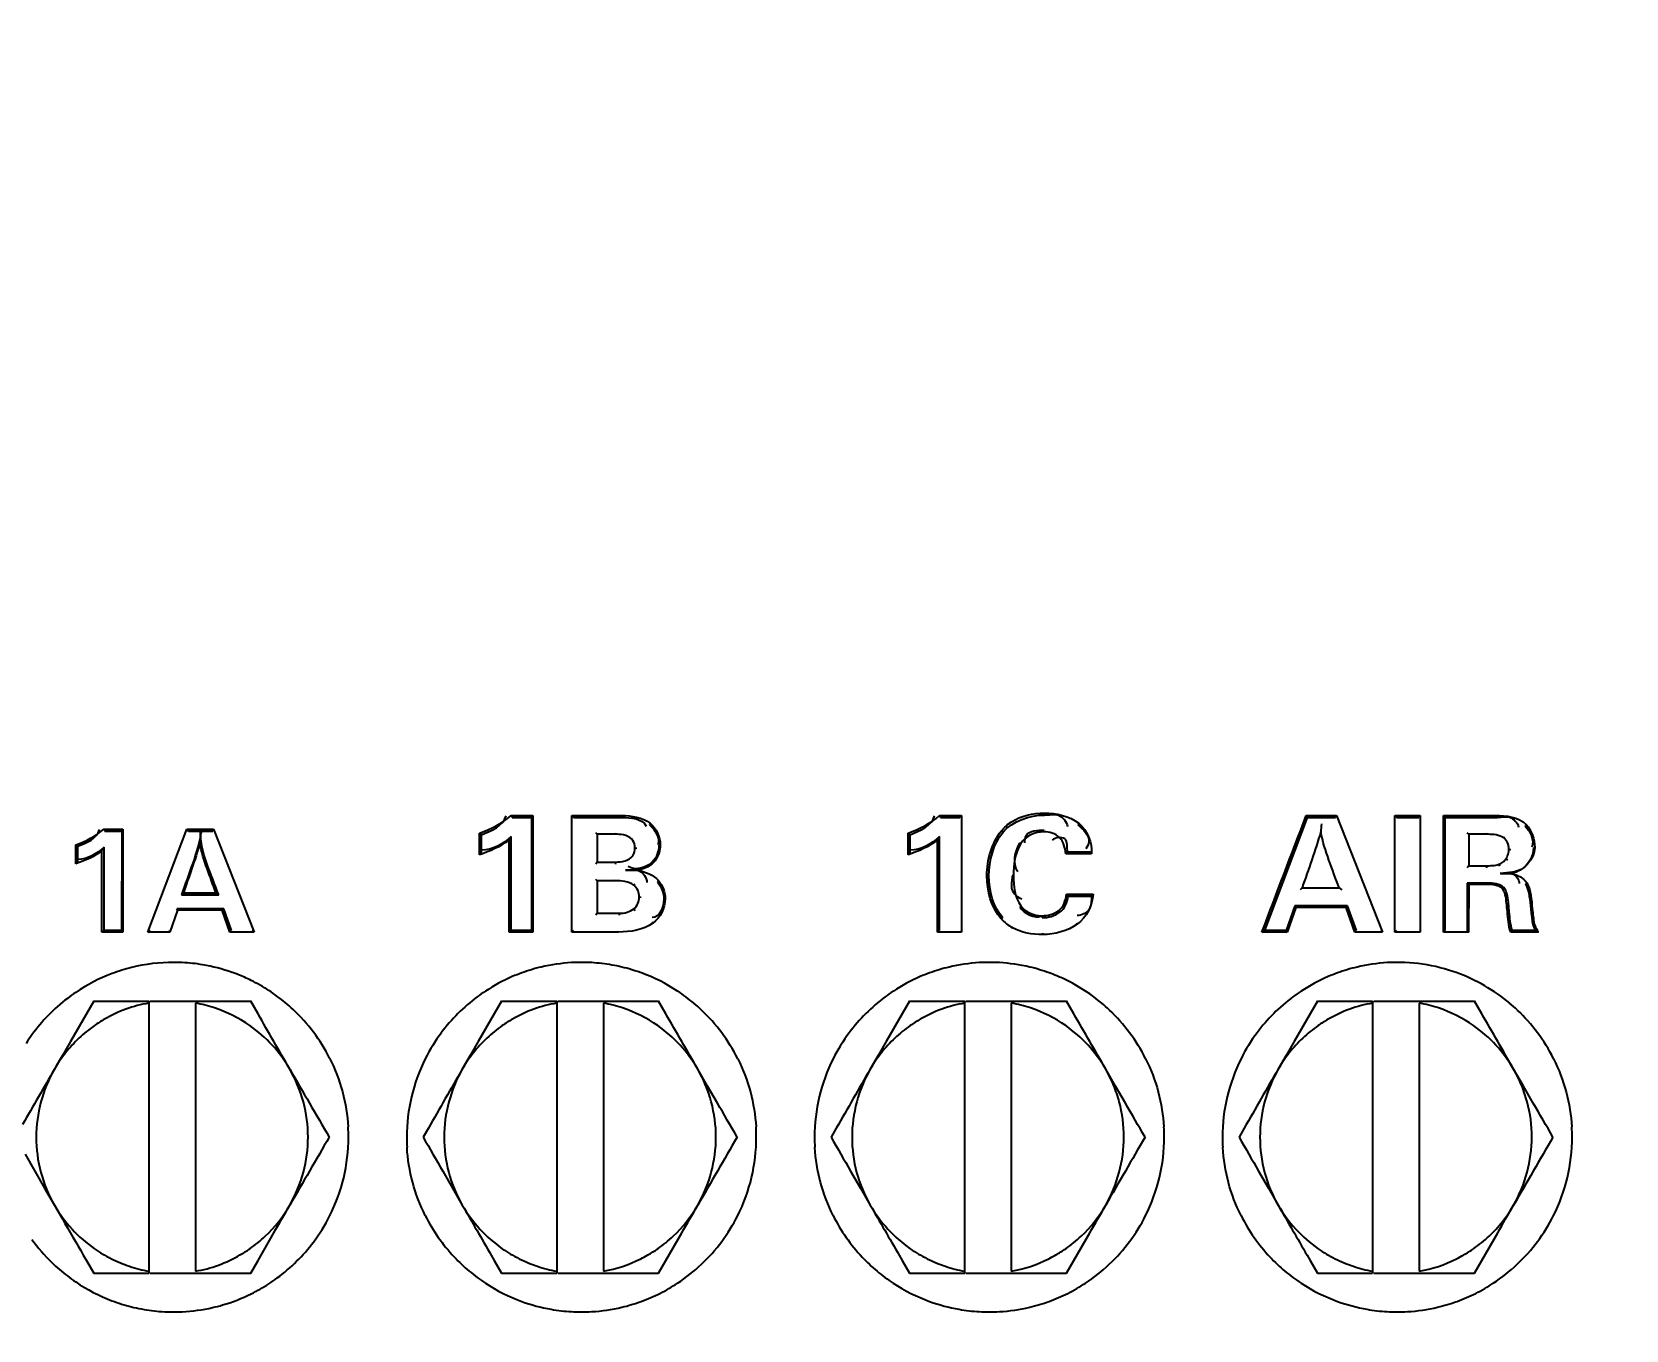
# Model space of a CAD drawing. Header units: millimetres. Extents: x 4086 to 8300, y 123 to 1549.
# Drawn here: x 7647.69 to 7657.95, y 642.1 to 650.46 of the extents above; entities that cross this region are included whole.
import ezdxf

# ---------------------------------------------------------------- set-up
doc = ezdxf.new("R2010")
doc.units = ezdxf.units.MM
for name, color, linetype in [('外形图', 7, 'Continuous'), ('尺寸标注', 7, 'Continuous'), ('运动范围', 7, 'Continuous')]:
    doc.layers.add(name, color=color, linetype=linetype)
doc.styles.add('思源黑', font='SourceHanSansCN-Normal.ttf')
doc.dimstyles.new('尺寸标注_1_4比例', dxfattribs={"dimtxt": 7, "dimasz": 6, "dimexe": 2, "dimexo": 1.5, "dimgap": 1, "dimtad": 1, "dimdec": 1, "dimlfac": 4, "dimdsep": 46, "dimtxsty": '思源黑', "dimcen": 0.09, "dimadec": 0, "dimazin": 0, "dimtp": 0.01, "dimtm": 0.01, "dimtfac": 1, "dimtdec": 1, "dimtofl": 0, "dimtmove": 0, "dimatfit": 3, "dimfxl": 1, "dimtolj": 1, "dimarcsym": 0})

# ---------------------------------------------------------------- blocks, each defined once
blk = doc.blocks.new('*D993')
at = {"layer": 'Defpoints', "color": 0}
for p in [(7690.62, 697.68), (7952.412, 680.804), (7645.229, 641.211), (7664.809, 641.211), (7727.758, 641.211)]:
    blk.add_point(p, dxfattribs=at)
at = {"layer": '尺寸标注', "color": 0, "lineweight": -2}
blk.add_arc((7727.758, 641.211), 67.588, 15.08339, 174.91199, dxfattribs=at)
at = {"layer": '尺寸标注', "color": 0}
for points in [[(7792.042, 658.581), (7793.994, 659.016), (7794.32, 652.942)], [(7659.438, 647.249), (7661.436, 647.16), (7660.171, 641.211)]]:
    blk.add_solid(points, dxfattribs=at)
at = {"layer": '尺寸标注', "color": 0, "insert": (7727.758, 713.509), "char_height": 7, "attachment_point": 5, "style": '思源黑'}
blk.add_mtext('\\A1;-\\A1;170%%d', dxfattribs=at)

msp = doc.modelspace()

# ---------------------------------------------------------------- linework, layer by layer
at = {"layer": '外形图'}
for p, q in [((7650.7747, 645.4121), (7650.9147, 645.4121)), ((7650.7747, 645.4121), (7650.781, 645.3992)), ((7650.781, 645.3992), (7650.906, 645.3992)), ((7650.906, 645.3992), (7650.9059, 644.6715)), ((7650.9147, 645.4121), (7650.906, 645.3992)), ((7650.9147, 645.4121), (7650.9146, 644.6621)), ((7651.1649, 645.4121), (7651.4861, 645.4121)), ((7651.165, 645.4121), (7651.1781, 645.3992)), ((7651.178, 645.3992), (7651.4882, 645.3992)), ((7651.4861, 645.4121), (7651.4882, 645.3992)), ((7653.5322, 645.4121), (7653.6722, 645.4121)), ((7653.5322, 645.4121), (7653.5383, 645.3992)), ((7653.5383, 645.3992), (7653.6632, 645.3992)), ((7653.6722, 645.4121), (7653.6632, 645.3992)), ((7653.6722, 645.4121), (7653.6721, 644.6621)), ((7654.2057, 645.4277), (7654.2078, 645.4149)), ((7655.6241, 644.6715), (7655.9005, 645.3992)), ((7655.8912, 645.4121), (7656.086, 645.4121)), ((7655.8913, 645.412), (7655.9005, 645.3992)), ((7655.9005, 645.3992), (7656.0803, 645.3992)), ((7656.086, 645.4121), (7656.0803, 645.3992)), ((7656.0861, 645.4121), (7656.3821, 644.6621)), ((7656.4612, 644.6621), (7656.4614, 645.4121)), ((7656.4613, 645.4121), (7656.6243, 645.4121)), ((7656.4614, 645.4121), (7656.474, 645.3992)), ((7656.474, 645.3992), (7656.615, 645.3992)), ((7656.6243, 645.4121), (7656.615, 645.3992)), ((7656.6243, 645.4121), (7656.6242, 644.6621)), ((7656.7736, 644.6621), (7656.7737, 645.4121)), ((7656.7737, 645.4121), (7657.1084, 645.4121)), ((7656.7737, 645.4121), (7656.7863, 645.3992)), ((7656.7862, 644.6715), (7656.7863, 645.3992)), ((7656.7863, 645.3992), (7657.1101, 645.3992)), ((7657.1084, 645.4121), (7657.1101, 645.3992)), ((7648.1535, 645.3246), (7648.2771, 645.3246)), ((7648.1535, 645.3246), (7648.1601, 645.3118)), ((7648.1601, 645.3118), (7648.2687, 645.3118)), ((7648.2687, 645.3118), (7648.2686, 644.6715)), ((7648.2771, 645.3246), (7648.2687, 645.3118)), ((7648.2772, 645.3246), (7648.2771, 644.6621)), ((7648.4368, 644.6621), (7648.6883, 645.3245)), ((7648.6883, 645.3246), (7648.8603, 645.3246)), ((7648.6883, 645.3245), (7648.6982, 645.3118)), ((7648.6982, 645.3118), (7648.7765, 645.3117)), ((7648.7765, 645.3117), (7648.8553, 645.3118)), ((7648.8603, 645.3246), (7648.8553, 645.3118)), ((7648.8603, 645.3246), (7649.1218, 644.6621)), ((7650.5715, 645.1583), (7650.5715, 645.2977)), ((7650.5715, 645.2977), (7650.5847, 645.2882)), ((7650.5847, 645.172), (7650.5847, 645.2882)), ((7651.3278, 645.2909), (7651.319, 645.3)), ((7651.4526, 645.2909), (7651.3278, 645.2909)), ((7651.3278, 645.2909), (7651.3278, 645.1123)), ((7651.4526, 645.2909), (7651.4548, 645.3)), ((7651.6689, 645.3619), (7651.6643, 645.3514)), ((7653.329, 645.1583), (7653.329, 645.2977)), ((7653.329, 645.2977), (7653.342, 645.2882)), ((7653.3419, 645.172), (7653.342, 645.2882)), ((7653.9299, 645.3125), (7653.9403, 645.3037)), ((7654.2027, 645.3071), (7654.2046, 645.3162)), ((7654.4273, 645.3619), (7654.4223, 645.3515)), ((7656.9366, 645.2909), (7656.9273, 645.3)), ((7657.0583, 645.2909), (7656.9366, 645.2909)), ((7656.9366, 645.2909), (7656.9366, 645.0888)), ((7657.0583, 645.2909), (7657.0599, 645.3)), ((7657.3058, 645.3541), (7657.2996, 645.3446)), ((7647.974, 645.1004), (7647.974, 645.2235)), ((7647.974, 645.2235), (7647.9875, 645.2141)), ((7647.9875, 645.1142), (7647.9875, 645.2141)), ((7648.142, 644.6621), (7648.142, 645.1857)), ((7648.1554, 644.6715), (7648.1555, 645.208)), ((7650.7616, 644.6621), (7650.7617, 645.2549)), ((7650.7748, 644.6715), (7650.7749, 645.2769)), ((7651.5717, 645.2042), (7651.5848, 645.2024)), ((7651.7341, 645.2225), (7651.7253, 645.2207)), ((7653.5191, 644.6621), (7653.5192, 645.2549)), ((7653.532, 644.6715), (7653.5321, 645.2769)), ((7654.0539, 645.2308), (7654.0465, 645.2346)), ((7657.1622, 645.2674), (7657.1702, 645.2745)), ((7657.1951, 645.1959), (7657.2077, 645.1941)), ((7657.3622, 645.2063), (7657.3529, 645.2045)), ((7647.974, 645.1004), (7647.9875, 645.1142)), ((7650.5715, 645.1583), (7650.5847, 645.172)), ((7651.3278, 645.1123), (7651.319, 645.0996)), ((7651.3278, 645.1123), (7651.4453, 645.1123)), ((7651.4453, 645.1123), (7651.4475, 645.0996)), ((7651.7017, 645.1212), (7651.695, 645.1258)), ((7653.329, 645.1583), (7653.3419, 645.172)), ((7654.3437, 645.1661), (7654.3554, 645.1752)), ((7654.5105, 645.1661), (7654.3437, 645.1661)), ((7654.5017, 645.1752), (7654.3554, 645.1752)), ((7656.9366, 645.0888), (7656.9273, 645.0761)), ((7656.9366, 645.0888), (7657.0489, 645.0888)), ((7657.1303, 645.0977), (7657.1355, 645.0857)), ((7657.1764, 645.1326), (7657.1869, 645.1243)), ((7651.3278, 644.9916), (7651.319, 645.0009)), ((7651.4453, 644.9916), (7651.3278, 644.9916)), ((7651.3278, 644.9916), (7651.3278, 644.7827)), ((7651.4453, 644.9916), (7651.4475, 645.0009)), ((7651.7227, 644.9927), (7651.7166, 644.9837)), ((7653.8365, 645.0245), (7653.8494, 645.0228)), ((7654.0078, 645.0245), (7653.9988, 645.0228)), ((7656.9366, 644.9681), (7656.9273, 644.9774)), ((7656.9273, 644.9774), (7656.9273, 644.6715)), ((7657.0688, 644.9774), (7656.9273, 644.9774)), ((7657.0671, 644.9681), (7657.0688, 644.9774)), ((7657.3104, 644.9785), (7657.3025, 644.9714)), ((7648.6656, 644.9135), (7648.6527, 644.9009)), ((7648.6527, 644.9009), (7648.8935, 644.9009)), ((7648.6656, 644.9135), (7648.8755, 644.9135)), ((7648.8755, 644.9135), (7648.8935, 644.9009)), ((7651.5634, 644.9634), (7651.5722, 644.9704)), ((7651.5994, 644.8877), (7651.6125, 644.8861)), ((7651.766, 644.8752), (7651.7572, 644.8735)), ((7654.3489, 644.9049), (7654.5202, 644.9049)), ((7654.3604, 644.8923), (7654.5102, 644.8923)), ((7655.8648, 644.9467), (7655.8513, 644.9341)), ((7655.8648, 644.9467), (7656.1025, 644.9467)), ((7656.1025, 644.9467), (7656.1198, 644.9341)), ((7656.9366, 644.9681), (7656.9365, 644.6621)), ((7657.0671, 644.9681), (7656.9366, 644.9681)), ((7657.1209, 644.9602), (7657.126, 644.9689)), ((7657.1558, 644.9383), (7657.1662, 644.9432)), ((7657.1721, 644.9023), (7657.1844, 644.903)), ((7648.6287, 644.8019), (7648.5793, 644.6621)), ((7648.6287, 644.8019), (7648.6234, 644.8112)), ((7648.9253, 644.8112), (7648.6234, 644.8112)), ((7648.9152, 644.8019), (7648.6287, 644.8019)), ((7648.9152, 644.8019), (7648.9253, 644.8112)), ((7648.965, 644.6621), (7648.9152, 644.8019)), ((7648.9751, 644.6715), (7648.9253, 644.8112)), ((7651.3278, 644.7827), (7651.319, 644.7702)), ((7651.3278, 644.7827), (7651.4688, 644.7827)), ((7651.4688, 644.7827), (7651.471, 644.7702)), ((7651.5639, 644.8114), (7651.5729, 644.8013)), ((7654.2972, 644.7994), (7654.3056, 644.7891)), ((7655.8178, 644.8296), (7655.762, 644.6715)), ((7655.8238, 644.8203), (7655.7679, 644.6621)), ((7655.8238, 644.8203), (7655.8178, 644.8296)), ((7656.1576, 644.8296), (7655.8178, 644.8296)), ((7656.1481, 644.8203), (7655.8238, 644.8203)), ((7656.1481, 644.8203), (7656.1576, 644.8296)), ((7656.2045, 644.6621), (7656.1481, 644.8203)), ((7656.214, 644.6715), (7656.1576, 644.8296)), ((7657.1855, 644.7937), (7657.198, 644.7932)), ((7657.346, 644.813), (7657.3368, 644.8103)), ((7648.142, 644.6621), (7648.1554, 644.6715)), ((7648.2687, 644.6715), (7648.1554, 644.6715)), ((7648.2771, 644.6621), (7648.2686, 644.6715)), ((7648.4368, 644.6621), (7648.4551, 644.6715)), ((7648.5793, 644.6621), (7648.5741, 644.6715)), ((7648.965, 644.6621), (7648.9751, 644.6715)), ((7649.1218, 644.6621), (7649.1081, 644.6714)), ((7650.7616, 644.6621), (7650.7748, 644.6715)), ((7650.9059, 644.6715), (7650.7748, 644.6715)), ((7650.9146, 644.6621), (7650.9059, 644.6715)), ((7651.1648, 644.6621), (7651.178, 644.6715)), ((7651.4667, 644.6621), (7651.4682, 644.6683)), ((7651.6876, 644.7192), (7651.6833, 644.7264)), ((7653.5191, 644.6621), (7653.532, 644.6715)), ((7653.6721, 644.6621), (7653.6661, 644.6683)), ((7653.929, 644.7467), (7653.939, 644.7525)), ((7654.0016, 644.6895), (7654.0064, 644.6949)), ((7654.1896, 644.7671), (7654.1915, 644.7545)), ((7654.4178, 644.7127), (7654.4133, 644.7201)), ((7655.6065, 644.6621), (7655.6242, 644.6715)), ((7655.7619, 644.6715), (7655.6242, 644.6715)), ((7655.7679, 644.6621), (7655.762, 644.6715)), ((7656.2045, 644.6621), (7656.214, 644.6715)), ((7656.3821, 644.6621), (7656.3724, 644.6683)), ((7656.4613, 644.6621), (7656.4739, 644.6715)), ((7656.6242, 644.6621), (7656.618, 644.6683)), ((7656.7736, 644.6621), (7656.7862, 644.6715)), ((7656.9366, 644.6621), (7656.9273, 644.6715)), ((7657.3673, 644.6715), (7657.2174, 644.6715)), ((7657.3591, 644.7154), (7657.3501, 644.7113)), ((7648.2771, 644.6621), (7648.142, 644.6621)), ((7648.4843, 644.6621), (7648.4368, 644.6621)), ((7648.5793, 644.6621), (7648.4843, 644.6621)), ((7649.1219, 644.6621), (7648.965, 644.6621)), ((7650.9146, 644.6621), (7650.7616, 644.6621)), ((7651.228, 644.6621), (7651.1648, 644.6621)), ((7651.4667, 644.6621), (7651.228, 644.6621)), ((7653.6211, 644.6621), (7653.5191, 644.6621)), ((7653.6721, 644.6621), (7653.6211, 644.6621)), ((7654.1953, 644.6459), (7654.1972, 644.6553)), ((7655.7679, 644.6621), (7655.6065, 644.6621)), ((7656.2637, 644.6621), (7656.2045, 644.6621)), ((7656.3821, 644.6621), (7656.2637, 644.6621)), ((7656.6242, 644.6621), (7656.4613, 644.6621)), ((7656.9366, 644.6621), (7656.7736, 644.6621)), ((7657.3857, 644.6621), (7657.2082, 644.6621)), ((7648.0889, 644.2169), (7648.0414, 644.1349)), ((7648.0889, 644.2169), (7648.4434, 644.2169)), ((7648.4433, 644.2169), (7648.4433, 642.4669)), ((7648.4507, 644.2169), (7649.0991, 644.2169)), ((7648.7433, 644.2039), (7648.7433, 642.4798)), ((7649.1462, 644.1349), (7649.0991, 644.2169)), ((7650.7139, 644.2169), (7650.6664, 644.1349)), ((7650.7139, 644.2169), (7651.0684, 644.2169)), ((7651.0683, 644.2169), (7651.0683, 642.4669)), ((7651.0757, 644.2169), (7651.7241, 644.2169)), ((7651.3683, 644.2039), (7651.3683, 642.4798)), ((7651.7712, 644.1349), (7651.7241, 644.2169)), ((7653.3389, 644.2169), (7653.2914, 644.1349)), ((7653.3389, 644.2169), (7653.6934, 644.2169)), ((7653.6933, 644.2169), (7653.6933, 642.4669)), ((7653.7007, 644.2169), (7654.3491, 644.2169)), ((7653.9933, 644.2039), (7653.9933, 642.4798)), ((7654.3962, 644.1349), (7654.3491, 644.2169)), ((7655.9639, 644.2169), (7655.9164, 644.1349)), ((7655.9639, 644.2169), (7656.3184, 644.2169)), ((7656.3183, 644.2169), (7656.3183, 642.4669)), ((7656.3257, 644.2169), (7656.9741, 644.2169)), ((7656.6183, 644.2039), (7656.6183, 642.4798)), ((7657.0212, 644.1349), (7656.9741, 644.2169)), ((7648.0414, 644.1349), (7647.9385, 643.9572)), ((7650.6664, 644.1349), (7650.5635, 643.9572)), ((7653.2914, 644.1349), (7653.1885, 643.9572)), ((7655.9164, 644.1349), (7655.8135, 643.9572)), ((7647.9385, 643.9572), (7647.887, 643.8682)), ((7650.5635, 643.9572), (7650.512, 643.8682)), ((7653.1885, 643.9572), (7653.137, 643.8682)), ((7655.8135, 643.9572), (7655.762, 643.8682)), ((7647.887, 643.8682), (7647.8622, 643.8253)), ((7650.512, 643.8682), (7650.4607, 643.7794)), ((7653.137, 643.8682), (7653.0857, 643.7794)), ((7655.762, 643.8682), (7655.7107, 643.7794)), ((7647.8622, 643.8253), (7647.8357, 643.7794)), ((7652.039, 643.6702), (7651.9759, 643.7794)), ((7654.664, 643.6702), (7654.6009, 643.7794)), ((7657.289, 643.6702), (7657.2259, 643.7794)), ((7652.1023, 643.5607), (7652.039, 643.6702)), ((7654.7273, 643.5607), (7654.664, 643.6702)), ((7657.3523, 643.5607), (7657.289, 643.6702)), ((7650.2422, 643.4), (7650.2088, 643.3419)), ((7652.8672, 643.4), (7652.8338, 643.3419)), ((7655.4922, 643.4), (7655.4588, 643.3419)), ((7647.6468, 643.2322), (7647.7097, 643.123)), ((7647.7097, 643.123), (7647.7727, 643.0135)), ((7650.3347, 643.123), (7650.3977, 643.0135)), ((7652.9597, 643.123), (7653.0227, 643.0135)), ((7655.5847, 643.123), (7655.6477, 643.0135)), ((7647.7727, 643.0135), (7647.8357, 642.9044)), ((7650.3977, 643.0135), (7650.4607, 642.9044)), ((7653.0227, 643.0135), (7653.0857, 642.9044)), ((7655.6477, 643.0135), (7655.7107, 642.9044)), ((7647.8357, 642.9044), (7647.887, 642.8155)), ((7649.1462, 642.5488), (7649.2484, 642.7265)), ((7651.7712, 642.5488), (7651.8734, 642.7265)), ((7654.3962, 642.5488), (7654.4984, 642.7265)), ((7657.0212, 642.5488), (7657.1234, 642.7265)), ((7648.0219, 642.5825), (7648.0414, 642.5488)), ((7648.0414, 642.5488), (7648.0889, 642.4669)), ((7649.0991, 642.4669), (7649.1462, 642.5488)), ((7650.6469, 642.5825), (7650.6664, 642.5488)), ((7650.6664, 642.5488), (7650.7139, 642.4669)), ((7651.7241, 642.4669), (7651.7712, 642.5488)), ((7653.2719, 642.5825), (7653.2914, 642.5488)), ((7653.2914, 642.5488), (7653.3389, 642.4669)), ((7654.3491, 642.4669), (7654.3962, 642.5488)), ((7655.8969, 642.5825), (7655.9164, 642.5488)), ((7655.9164, 642.5488), (7655.9639, 642.4669)), ((7656.9741, 642.4669), (7657.0212, 642.5488)), ((7648.0889, 642.4669), (7648.4434, 642.4669)), ((7648.4507, 642.4669), (7649.0991, 642.4669)), ((7650.7139, 642.4669), (7651.0684, 642.4669)), ((7651.0757, 642.4669), (7651.7241, 642.4669)), ((7653.3389, 642.4669), (7653.6934, 642.4669)), ((7653.7007, 642.4669), (7654.3491, 642.4669)), ((7655.9639, 642.4669), (7656.3184, 642.4669)), ((7656.3257, 642.4669), (7656.9741, 642.4669))]:
    msp.add_line(p, q, dxfattribs=at)
for points in [[(7651.7253, 645.2207), (7651.7247, 645.2057), (7651.7227, 645.1913), (7651.7196, 645.1774), (7651.7154, 645.164), (7651.7099, 645.151), (7651.7031, 645.1382), (7651.695, 645.1258)], [(7657.126, 644.9689), (7657.1136, 644.9724), (7657.1001, 644.9751), (7657.0852, 644.9768), (7657.0688, 644.9774)], [(7657.1662, 644.9432), (7657.1621, 644.948), (7657.1571, 644.9526), (7657.1512, 644.9571), (7657.1441, 644.9613), (7657.1358, 644.9653), (7657.126, 644.9689)], [(7657.1844, 644.903), (7657.182, 644.9121), (7657.1789, 644.9207), (7657.1752, 644.9288), (7657.1709, 644.9363), (7657.1662, 644.9432)], [(7657.198, 644.7932), (7657.1947, 644.825), (7657.1919, 644.8539), (7657.1887, 644.8799), (7657.1844, 644.903)], [(7657.3368, 644.8103), (7657.3398, 644.7819), (7657.3427, 644.756), (7657.3459, 644.7324), (7657.3501, 644.7113)], [(7657.3501, 644.7113), (7657.3526, 644.7023), (7657.3562, 644.6927), (7657.3611, 644.6825), (7657.3673, 644.6715)]]:
    msp.add_lwpolyline(points, dxfattribs=at)
for centre, radius, start, end in [((7654.0661, 644.7506), 5.3167, 174.20586, 174.8062), ((7658.749, 645.0989), 2.7724, 174.61842, 175.69309), ((7650.3153, 645.5364), 0.5278, 327.76527, 330.55346), ((7653.0681, 645.5336), 0.5302, 328.28986, 331.05071), ((7654.0528, 644.7371), 0.6273, 43.14833, 44.30501), ((7653.6986, 644.301), 0.8875, 41.78618, 42.88676), ((7653.8983, 645.3905), 0.789, 320.85101, 322.02132), ((7654.1406, 644.9409), 0.2872, 222.53252, 241.04571), ((7657.5767, 644.3095), 0.51, 134.79118, 136.26774), ((7648.604, 643.338), 1.1288, 90.02617, 103.93534), ((7648.6035, 643.3424), 1.1245, 87.18946, 90.00063), ((7648.6034, 643.3414), 1.1255, 80.48588, 87.18615), ((7651.2284, 643.34), 1.1269, 93.34178, 103.32333), ((7651.228, 643.3421), 1.1247, 86.66707, 93.33144), ((7651.2279, 643.3413), 1.1255, 80.00052, 86.66368), ((7653.853, 643.3399), 1.127, 93.34119, 103.32243), ((7653.8527, 643.342), 1.1248, 86.66672, 93.33085), ((7653.8524, 643.3401), 1.1268, 76.67426, 86.65653), ((7656.4778, 643.3398), 1.1271, 93.34141, 103.3223), ((7656.4774, 643.3421), 1.1247, 69.99756, 93.33108), ((7648.6054, 643.3385), 1.1288, 110.68997, 124.05864), ((7648.6035, 643.342), 1.1249, 103.96074, 110.66724), ((7648.6035, 643.3424), 1.1245, 70.42002, 80.48238), ((7648.6034, 643.342), 1.1249, 68.50691, 70.42045), ((7648.6036, 643.3427), 1.1241, 63.70903, 68.50653), ((7651.2292, 643.3399), 1.1272, 113.34213, 123.32228), ((7651.2284, 643.341), 1.1259, 106.67067, 113.32961), ((7651.2281, 643.3419), 1.125, 103.33223, 106.66723), ((7651.228, 643.3422), 1.1246, 73.32958, 79.99708), ((7651.2282, 643.3428), 1.124, 71.83298, 73.32883), ((7651.2279, 643.3419), 1.125, 69.99576, 71.83302), ((7651.2277, 643.3415), 1.1254, 56.6635, 69.993), ((7653.8538, 643.3399), 1.1273, 113.341, 123.32104), ((7653.8531, 643.3409), 1.126, 106.66969, 113.32849), ((7653.8527, 643.3418), 1.125, 103.33134, 106.66625), ((7653.8527, 643.3422), 1.1247, 69.99573, 76.6652), ((7653.8526, 643.342), 1.1249, 67.35665, 69.99625), ((7653.8528, 643.3424), 1.1244, 63.32679, 67.35573), ((7656.4786, 643.3398), 1.1273, 113.3406, 123.32048), ((7656.4778, 643.3409), 1.126, 106.66942, 113.3281), ((7656.4775, 643.3417), 1.1251, 103.33121, 106.66599), ((7656.477, 643.3414), 1.1256, 49.998, 69.9951), ((7648.6036, 643.3418), 1.1251, 124.08098, 127.43165), ((7648.603, 643.3416), 1.1254, 57.00408, 63.70698), ((7648.6029, 643.3416), 1.1255, 50.29761, 56.99833), ((7651.2282, 643.3417), 1.1252, 123.33118, 126.66572), ((7651.2275, 643.3416), 1.1255, 49.99442, 56.65785), ((7653.8529, 643.3416), 1.1253, 123.32996, 126.66448), ((7653.8523, 643.3415), 1.1255, 49.99519, 63.32456), ((7656.4776, 643.3416), 1.1253, 123.32941, 126.66387), ((7648.6081, 643.3375), 1.1312, 127.47728, 144.1545), ((7648.6034, 643.3423), 1.1246, 46.93945, 50.29512), ((7648.5963, 643.337), 1.1333, 26.89277, 46.86136), ((7651.2324, 643.3375), 1.1311, 126.71032, 143.28493), ((7651.228, 643.3422), 1.1247, 46.65927, 49.99196), ((7651.221, 643.337), 1.1332, 26.73165, 46.58263), ((7653.8571, 643.3374), 1.1311, 126.70905, 143.28381), ((7653.8527, 643.3422), 1.1247, 46.66008, 49.99273), ((7653.8457, 643.337), 1.1332, 26.73249, 46.5835), ((7656.4818, 643.3374), 1.1312, 126.70839, 143.28316), ((7656.4774, 643.3422), 1.1247, 46.66208, 49.99554), ((7656.4705, 643.337), 1.1332, 26.73462, 46.58555), ((7648.5943, 643.3409), 0.8763, 124.87614, 133.24101), ((7648.5952, 643.3398), 0.8777, 119.88469, 124.88436), ((7651.2193, 643.3409), 0.8763, 124.87614, 133.24101), ((7651.2202, 643.3398), 0.8777, 119.88469, 124.88436), ((7653.8443, 643.3409), 0.8763, 124.87614, 133.24101), ((7653.8452, 643.3398), 0.8777, 119.88469, 124.88436), ((7656.4693, 643.3409), 0.8763, 124.87614, 133.24101), ((7656.4702, 643.3398), 0.8777, 119.88469, 124.88436), ((7648.6038, 643.3416), 1.1253, 144.19797, 147.54951), ((7648.5939, 643.3416), 0.8755, 133.25067, 141.6241), ((7651.2301, 643.3405), 1.1274, 143.33789, 153.31735), ((7651.2189, 643.3416), 0.8755, 133.25067, 141.6241), ((7653.8547, 643.3405), 1.1274, 143.3368, 153.3165), ((7653.8439, 643.3416), 0.8755, 133.25067, 141.6241), ((7656.4794, 643.3405), 1.1274, 143.33619, 153.316), ((7656.4689, 643.3416), 0.8755, 133.25067, 141.6241), ((7648.5947, 643.3411), 0.8765, 141.63375, 149.99771), ((7651.2319, 643.3403), 1.1291, 153.3497, 166.63763), ((7651.2197, 643.3411), 0.8765, 141.63375, 149.99771), ((7653.8564, 643.3403), 1.129, 153.34884, 166.63717), ((7653.8447, 643.3411), 0.8765, 141.63375, 149.99771), ((7656.4811, 643.3403), 1.129, 153.34834, 166.63688), ((7656.4697, 643.3411), 0.8765, 141.63375, 149.99771), ((7841.985, 754.9965), 222.4346, 209.999945, 210.130158), ((7836.4424, 536.4376), 214.7358, 150.008043, 150.12485), ((7839.0674, 536.4376), 214.7358, 150.008043, 150.12485), ((7653.8421, 643.3414), 0.8761, 22.50071, 29.99059), ((7841.6924, 536.4376), 214.7358, 150.008043, 150.12485), ((7656.4671, 643.3414), 0.8761, 22.50071, 29.99059), ((7653.8423, 643.3416), 0.8759, 15.00065, 22.49272), ((7656.4673, 643.3416), 0.8759, 15.00065, 22.49272), ((7651.2319, 643.3412), 1.1289, 166.68251, 179.96906), ((7653.8565, 643.3412), 1.1289, 166.68207, 179.96905), ((7653.8393, 643.3414), 0.8789, 0.03198, 14.96528), ((7656.4811, 643.3412), 1.1288, 166.6818, 179.96904), ((7656.4643, 643.3414), 0.8789, 0.03198, 14.96528), ((7648.5974, 643.3423), 0.8789, 180.03198, 194.96528), ((7841.985, 531.6872), 222.4346, 149.869842, 150.000055), ((7648.599, 643.3425), 1.1291, 346.60517, 359.96871), ((7648.6027, 643.342), 1.1253, 359.99253, 3.34393), ((7651.2281, 643.3417), 1.1251, 179.99251, 183.32448), ((7651.2224, 643.3423), 0.8789, 180.03198, 194.96528), ((7844.61, 531.6872), 222.4346, 149.869842, 150.000055), ((7651.2236, 643.3425), 1.129, 346.68414, 359.9691), ((7651.2274, 643.342), 1.1253, 359.99251, 3.32413), ((7653.8527, 643.3417), 1.1251, 179.99251, 183.32459), ((7653.8474, 643.3423), 0.8789, 180.03198, 194.96528), ((7847.235, 531.6872), 222.4346, 149.869842, 150.000055), ((7653.8484, 643.3425), 1.129, 346.68362, 359.96909), ((7653.8521, 643.342), 1.1252, 359.99251, 3.32425), ((7656.4774, 643.3417), 1.125, 179.99251, 183.32468), ((7656.4724, 643.3423), 0.8789, 180.03198, 194.96528), ((7849.86, 531.6872), 222.4346, 149.869842, 150.000055), ((7656.4732, 643.3425), 1.1289, 346.68314, 359.96908), ((7656.477, 643.342), 1.1252, 359.99251, 3.3245), ((7648.597, 643.3433), 0.8788, 195.02903, 209.96306), ((7648.5991, 643.3434), 1.1292, 333.194, 346.55956), ((7651.222, 643.3433), 0.8788, 195.02903, 209.96306), ((7651.2237, 643.3433), 1.1291, 333.3526, 346.63933), ((7653.847, 643.3433), 0.8788, 195.02903, 209.96306), ((7653.8485, 643.3433), 1.1291, 333.35159, 346.63878), ((7656.472, 643.3433), 0.8788, 195.02903, 209.96306), ((7656.4733, 643.3434), 1.1291, 333.35084, 346.63829), ((7648.5896, 643.3446), 0.8795, 313.29118, 329.96179), ((7648.601, 643.3431), 1.1274, 323.12263, 333.16104), ((7651.2327, 643.345), 1.1307, 206.7021, 223.28051), ((7651.2146, 643.3446), 0.8795, 313.29118, 329.96179), ((7651.2256, 643.3431), 1.1274, 323.34115, 333.32023), ((7653.8573, 643.345), 1.1307, 206.70277, 223.28122), ((7653.8396, 643.3446), 0.8795, 313.29118, 329.96179), ((7653.8503, 643.3431), 1.1274, 323.3399, 333.31922), ((7656.482, 643.3451), 1.1307, 206.70344, 223.28196), ((7656.4646, 643.3446), 0.8795, 313.29118, 329.96179), ((7656.4751, 643.3432), 1.1274, 323.33912, 333.31847), ((7648.6049, 643.3429), 1.1269, 215.80056, 225.84284), ((7648.5883, 643.3332), 0.865, 235.08374, 243.51002), ((7648.5913, 643.3441), 0.878, 299.96582, 304.88382), ((7648.5923, 643.3428), 0.8763, 304.87614, 313.24101), ((7648.5987, 643.3462), 1.1311, 306.39401, 323.06878), ((7651.2133, 643.3332), 0.865, 235.08374, 243.51002), ((7651.2163, 643.3441), 0.878, 299.96582, 304.88382), ((7651.2173, 643.3428), 0.8763, 304.87614, 313.24101), ((7651.2216, 643.3482), 1.1336, 303.40991, 323.2565), ((7653.8383, 643.3332), 0.865, 235.08374, 243.51002), ((7653.8413, 643.3441), 0.878, 299.96582, 304.88382), ((7653.8423, 643.3428), 0.8763, 304.87614, 313.24101), ((7653.8463, 643.3482), 1.1336, 303.40848, 323.25519), ((7656.4633, 643.3332), 0.865, 235.08374, 243.51002), ((7656.4663, 643.3441), 0.878, 299.96582, 304.88382), ((7656.4673, 643.3428), 0.8763, 304.87614, 313.24101), ((7656.4711, 643.3482), 1.1336, 303.40764, 323.25437), ((7648.6034, 643.3417), 1.125, 225.85393, 229.20899), ((7651.2278, 643.3416), 1.1248, 223.32409, 226.65947), ((7651.2283, 643.3423), 1.1256, 226.66287, 233.32292), ((7651.233, 643.3153), 0.8447, 296.4422, 299.95926), ((7653.8524, 643.3416), 1.1248, 223.32476, 226.66011), ((7653.853, 643.3423), 1.1257, 226.66351, 233.32347), ((7653.858, 643.3153), 0.8447, 296.4422, 299.95926), ((7656.4772, 643.3417), 1.1248, 223.32546, 226.66081), ((7656.4777, 643.3423), 1.1257, 226.66422, 233.3241), ((7656.483, 643.3153), 0.8447, 296.4422, 299.95926), ((7648.6033, 643.3416), 1.1248, 229.20823, 232.56232), ((7648.6032, 643.3415), 1.1246, 232.5636, 235.9151), ((7648.6049, 643.3449), 1.1284, 235.93759, 249.30926), ((7648.603, 643.3418), 1.125, 302.99503, 306.34843), ((7651.2278, 643.3416), 1.1247, 233.32634, 236.66182), ((7653.8524, 643.3416), 1.1248, 233.32688, 236.6623), ((7656.4771, 643.3417), 1.1248, 233.32751, 236.66289), ((7648.6023, 643.3436), 1.1269, 286.23687, 296.27916), ((7648.6026, 643.3426), 1.1258, 296.29151, 302.99256), ((7651.2294, 643.3449), 1.1284, 236.68393, 249.97335), ((7651.2273, 643.3426), 1.1258, 286.67172, 293.33124), ((7651.2276, 643.3418), 1.125, 293.33462, 296.66969), ((7651.2271, 643.3426), 1.1259, 296.67218, 303.33123), ((7653.8541, 643.345), 1.1285, 236.68443, 249.9735), ((7653.852, 643.3426), 1.1258, 286.67062, 293.33), ((7653.8523, 643.3419), 1.125, 293.33339, 296.6684), ((7653.8518, 643.3427), 1.1259, 296.67088, 303.32986), ((7656.4788, 643.345), 1.1285, 236.68504, 249.97405), ((7656.4768, 643.3427), 1.1259, 286.67003, 293.32931), ((7656.477, 643.3419), 1.1251, 293.33269, 296.66767), ((7656.4766, 643.3427), 1.126, 296.67015, 303.32908), ((7648.6032, 643.3415), 1.1246, 249.33188, 252.68714), ((7648.6034, 643.3423), 1.1255, 252.69061, 259.3914), ((7648.6033, 643.3423), 1.1255, 259.39715, 266.09905), ((7648.6031, 643.3416), 1.1248, 266.10266, 270.00006), ((7648.6032, 643.3414), 1.1245, 269.99938, 272.81196), ((7648.6028, 643.3436), 1.1268, 272.82233, 282.86472), ((7648.6031, 643.3416), 1.1248, 282.87382, 286.22635), ((7651.2277, 643.3415), 1.1247, 249.99552, 259.9969), ((7651.2278, 643.3424), 1.1256, 260.00032, 266.66355), ((7651.2277, 643.3416), 1.1247, 266.66695, 273.33156), ((7651.2274, 643.3437), 1.1269, 273.34186, 283.32407), ((7651.2277, 643.3417), 1.1249, 283.33301, 286.66829), ((7653.8524, 643.3416), 1.1248, 249.99565, 259.99669), ((7653.8525, 643.3425), 1.1257, 260.00011, 266.6631), ((7653.8524, 643.3417), 1.1248, 266.6665, 273.33088), ((7653.852, 643.3438), 1.1269, 273.34117, 283.32306), ((7653.8523, 643.3418), 1.1249, 283.33201, 286.6672), ((7656.4771, 643.3417), 1.1248, 249.99617, 259.99699), ((7656.4772, 643.3426), 1.1258, 260.00041, 266.66299), ((7656.4771, 643.3418), 1.1249, 266.66639, 273.33058), ((7656.4768, 643.3439), 1.127, 273.34087, 283.32253), ((7656.4771, 643.3419), 1.125, 283.33149, 286.66661)]:
    msp.add_arc(centre, radius, start, end, dxfattribs=at)
for points in [[(7650.5715, 645.2977), (7650.6446, 645.3243), (7650.7166, 645.3605), (7650.7747, 645.4121)], [(7650.5847, 645.2882), (7650.6467, 645.3114), (7650.7249, 645.3457), (7650.7419, 645.4096)], [(7651.1648, 644.6621), (7651.1648, 644.9121), (7651.1649, 645.1621), (7651.165, 645.4121)], [(7651.4861, 645.4121), (7651.5492, 645.4121), (7651.6188, 645.4005), (7651.6689, 645.3619)], [(7651.4882, 645.3992), (7651.5436, 645.3992), (7651.622, 645.3932), (7651.6445, 645.3426)], [(7653.329, 645.2977), (7653.4021, 645.3243), (7653.4741, 645.3605), (7653.5322, 645.4121)], [(7653.3419, 645.2882), (7653.404, 645.3114), (7653.4821, 645.3457), (7653.4991, 645.4096)], [(7653.9403, 645.3037), (7654.0012, 645.3786), (7654.1112, 645.4147), (7654.2078, 645.4149)], [(7654.2057, 645.4277), (7654.2827, 645.4279), (7654.3671, 645.4101), (7654.4273, 645.3619)], [(7655.6065, 644.6621), (7655.7014, 644.9121), (7655.7964, 645.1621), (7655.8913, 645.412)], [(7657.1084, 645.4121), (7657.177, 645.4121), (7657.258, 645.4033), (7657.3058, 645.3541)], [(7647.974, 645.2235), (7648.0385, 645.247), (7648.1022, 645.279), (7648.1535, 645.3246)], [(7647.9875, 645.2141), (7648.042, 645.2345), (7648.1107, 645.2647), (7648.1257, 645.321)], [(7648.7815, 645.312), (7648.7576, 645.1704), (7648.6996, 645.0366), (7648.6527, 644.9009)], [(7648.8934, 644.9009), (7648.8451, 645.035), (7648.7765, 645.1693), (7648.7752, 645.3118)], [(7651.6643, 645.3514), (7651.7014, 645.3228), (7651.7341, 645.267), (7651.7198, 645.2224)], [(7651.6689, 645.3619), (7651.7095, 645.3306), (7651.7341, 645.2738), (7651.7341, 645.2225)], [(7653.8365, 645.0245), (7653.8365, 645.1254), (7653.8662, 645.2342), (7653.9299, 645.3125)], [(7653.8494, 645.0228), (7653.8494, 645.1212), (7653.8782, 645.2274), (7653.9403, 645.3037)], [(7654.2027, 645.3071), (7654.1469, 645.3071), (7654.0828, 645.2785), (7654.0539, 645.2308)], [(7654.4273, 645.3619), (7654.4826, 645.3176), (7654.5137, 645.2369), (7654.5105, 645.1661)], [(7655.9844, 645.3071), (7655.95, 645.1853), (7655.9061, 645.0664), (7655.8648, 644.9467)], [(7656.1025, 644.9467), (7656.0599, 645.0657), (7656.0103, 645.1834), (7655.9844, 645.3071)], [(7657.2996, 645.3446), (7657.3327, 645.3107), (7657.3618, 645.2524), (7657.3426, 645.2091)], [(7657.3058, 645.3541), (7657.3426, 645.3163), (7657.3622, 645.259), (7657.3622, 645.2063)], [(7648.142, 645.1857), (7648.0929, 645.1465), (7648.0332, 645.1213), (7647.974, 645.1004)], [(7648.1554, 645.208), (7648.1106, 645.1651), (7648.0492, 645.1297), (7647.9873, 645.1287)], [(7648.7713, 645.2319), (7648.7408, 645.1243), (7648.702, 645.0192), (7648.6656, 644.9135)], [(7648.8755, 644.9135), (7648.8379, 645.0187), (7648.7941, 645.1225), (7648.7713, 645.2319)], [(7650.7617, 645.2549), (7650.7062, 645.2105), (7650.6385, 645.182), (7650.5715, 645.1583)], [(7650.7748, 645.2769), (7650.7237, 645.2291), (7650.6544, 645.1895), (7650.5844, 645.1882)], [(7653.5192, 645.2549), (7653.4637, 645.2105), (7653.396, 645.182), (7653.329, 645.1583)], [(7653.5321, 645.2769), (7653.4809, 645.2291), (7653.4117, 645.1895), (7653.3416, 645.1882)], [(7654.0465, 645.2346), (7654.0149, 645.1824), (7653.9963, 645.0993), (7654.0347, 645.0518)], [(7654.0539, 645.2308), (7654.0175, 645.1705), (7654.0078, 645.095), (7654.0078, 645.0245)], [(7657.3622, 645.2063), (7657.3622, 645.1318), (7657.2876, 645.0527), (7657.2144, 645.0386)], [(7651.695, 645.1258), (7651.6614, 645.0794), (7651.5746, 645.0503), (7651.5283, 645.084)], [(7651.7017, 645.1212), (7651.6774, 645.0875), (7651.6338, 645.0685), (7651.5931, 645.0601)], [(7651.5634, 644.9634), (7651.5315, 644.9884), (7651.4858, 644.9916), (7651.4453, 644.9916)], [(7651.5931, 645.0601), (7651.6407, 645.0497), (7651.6904, 645.0291), (7651.7227, 644.9927)], [(7651.7166, 644.9837), (7651.7426, 644.9544), (7651.7572, 644.9127), (7651.7572, 644.8735)], [(7651.7227, 644.9927), (7651.7504, 644.9615), (7651.766, 644.9169), (7651.766, 644.8752)], [(7653.929, 644.7467), (7653.863, 644.8186), (7653.8365, 644.9269), (7653.8365, 645.0245)], [(7653.939, 644.7525), (7653.8748, 644.8224), (7653.8494, 644.9279), (7653.8494, 645.0228)], [(7654.0078, 645.0245), (7654.0078, 644.9579), (7654.0149, 644.8836), (7654.0547, 644.8302)], [(7657.2144, 645.0386), (7657.251, 645.0291), (7657.2917, 645.0113), (7657.3104, 644.9785)], [(7657.3104, 644.9785), (7657.3384, 644.9295), (7657.3404, 644.8692), (7657.346, 644.813)], [(7651.7572, 644.8735), (7651.7572, 644.8268), (7651.7299, 644.7547), (7651.6832, 644.7546)], [(7651.766, 644.8752), (7651.766, 644.817), (7651.7348, 644.7533), (7651.6876, 644.7192)], [(7654.2972, 644.7994), (7654.3285, 644.8229), (7654.3447, 644.866), (7654.3489, 644.9049)], [(7654.3056, 644.7891), (7654.3368, 644.8124), (7654.3545, 644.8538), (7654.3604, 644.8923)], [(7654.5202, 644.9049), (7654.5152, 644.8325), (7654.4768, 644.755), (7654.4178, 644.7127)], [(7657.3025, 644.9714), (7657.3298, 644.9237), (7657.3287, 644.8646), (7657.3365, 644.8103)], [(7654.0485, 644.8211), (7654.0785, 644.7814), (7654.1415, 644.7441), (7654.1867, 644.7649)], [(7654.0547, 644.8302), (7654.0844, 644.7904), (7654.14, 644.7671), (7654.1896, 644.7671)], [(7654.1896, 644.7671), (7654.2271, 644.7671), (7654.2672, 644.777), (7654.2972, 644.7994)], [(7654.1915, 644.7545), (7654.2312, 644.7545), (7654.2738, 644.7652), (7654.3056, 644.7891)], [(7657.2082, 644.6621), (7657.1913, 644.7033), (7657.1901, 644.7494), (7657.1855, 644.7937)], [(7657.2174, 644.6715), (7657.204, 644.7103), (7657.2023, 644.7523), (7657.198, 644.7932)], [(7651.6876, 644.7192), (7651.626, 644.6747), (7651.5428, 644.6621), (7651.4667, 644.6621)], [(7654.1953, 644.6459), (7654.1291, 644.6459), (7654.0595, 644.6575), (7654.0016, 644.6895)], [(7654.4178, 644.7127), (7654.3549, 644.6676), (7654.2728, 644.6459), (7654.1953, 644.6459)], [(7648.4433, 644.2039), (7648.3432, 644.1895), (7648.2456, 644.1512), (7648.1579, 644.1008)], [(7648.8666, 644.1731), (7648.8264, 644.1866), (7648.7852, 644.1979), (7648.7433, 644.2039)], [(7649.0934, 644.0598), (7649.024, 644.1081), (7648.9466, 644.146), (7648.8666, 644.1731)], [(7651.0683, 644.2039), (7650.9682, 644.1895), (7650.8706, 644.1512), (7650.7829, 644.1008)], [(7651.4916, 644.1731), (7651.4514, 644.1866), (7651.4102, 644.1979), (7651.3683, 644.2039)], [(7651.7184, 644.0598), (7651.649, 644.1081), (7651.5716, 644.146), (7651.4916, 644.1731)], [(7653.6933, 644.2039), (7653.5932, 644.1895), (7653.4956, 644.1512), (7653.4079, 644.1008)], [(7654.1166, 644.1731), (7654.0764, 644.1866), (7654.0352, 644.1979), (7653.9933, 644.2039)], [(7654.3434, 644.0598), (7654.274, 644.1081), (7654.1966, 644.146), (7654.1166, 644.1731)], [(7656.3183, 644.2039), (7656.2182, 644.1895), (7656.1206, 644.1512), (7656.0329, 644.1008)], [(7656.7416, 644.1731), (7656.7014, 644.1866), (7656.6602, 644.1979), (7656.6183, 644.2039)], [(7656.9684, 644.0598), (7656.899, 644.1081), (7656.8216, 644.146), (7656.7416, 644.1731)], [(7649.3509, 643.7794), (7649.2875, 643.8893), (7649.1975, 643.9872), (7649.0934, 644.0598)], [(7649.3509, 643.7794), (7649.2826, 643.8978), (7649.2143, 644.0163), (7649.1462, 644.1349)], [(7651.9759, 643.7794), (7651.9125, 643.8893), (7651.8225, 643.9872), (7651.7184, 644.0598)], [(7651.9759, 643.7794), (7651.9076, 643.8978), (7651.8393, 644.0163), (7651.7712, 644.1349)], [(7654.6009, 643.7794), (7654.5375, 643.8893), (7654.4475, 643.9872), (7654.3434, 644.0598)], [(7654.6009, 643.7794), (7654.5326, 643.8978), (7654.4643, 644.0163), (7654.3962, 644.1349)], [(7657.2259, 643.7794), (7657.1625, 643.8893), (7657.0725, 643.9872), (7656.9684, 644.0598)], [(7657.2259, 643.7794), (7657.1576, 643.8978), (7657.0893, 644.0163), (7657.0212, 644.1349)], [(7649.6071, 643.8496), (7649.6759, 643.7134), (7649.7173, 643.56), (7649.7261, 643.4076)], [(7652.2331, 643.8468), (7652.3011, 643.7112), (7652.342, 643.5587), (7652.3508, 643.4072)], [(7654.8578, 643.8468), (7654.9258, 643.7112), (7654.9667, 643.5587), (7654.9755, 643.4072)], [(7657.4826, 643.8468), (7657.5506, 643.7112), (7657.5915, 643.5587), (7657.6003, 643.4073)], [(7647.8357, 643.7794), (7647.7672, 643.6607), (7647.6988, 643.5419), (7647.6305, 643.4231)], [(7647.8357, 643.7794), (7647.7602, 643.6486), (7647.7185, 643.4928), (7647.7185, 643.3419)], [(7649.4681, 643.3419), (7649.4681, 643.4928), (7649.4264, 643.6486), (7649.3509, 643.7794)], [(7650.4607, 643.7794), (7650.3852, 643.6486), (7650.3435, 643.4928), (7650.3435, 643.3419)], [(7652.0931, 643.3419), (7652.0931, 643.4928), (7652.0514, 643.6486), (7651.9759, 643.7794)], [(7653.0857, 643.7794), (7653.0102, 643.6486), (7652.9685, 643.4928), (7652.9685, 643.3419)], [(7655.7107, 643.7794), (7655.6352, 643.6486), (7655.5935, 643.4928), (7655.5935, 643.3419)], [(7652.2292, 643.3419), (7652.1869, 643.4148), (7652.1446, 643.4878), (7652.1023, 643.5607)], [(7654.8542, 643.3419), (7654.8119, 643.4148), (7654.7696, 643.4878), (7654.7273, 643.5607)], [(7657.4792, 643.3419), (7657.4369, 643.4148), (7657.3946, 643.4878), (7657.3523, 643.5607)], [(7649.3509, 642.9044), (7649.4264, 643.0351), (7649.4681, 643.1909), (7649.4681, 643.3419)], [(7650.2088, 643.3419), (7650.2508, 643.2689), (7650.2927, 643.1959), (7650.3347, 643.123)], [(7651.9759, 642.9044), (7652.0514, 643.0351), (7652.0931, 643.1909), (7652.0931, 643.3419)], [(7652.8338, 643.3419), (7652.8758, 643.2689), (7652.9177, 643.1959), (7652.9597, 643.123)], [(7654.6009, 642.9044), (7654.6764, 643.0351), (7654.7181, 643.1909), (7654.7181, 643.3419)], [(7655.4588, 643.3419), (7655.5008, 643.2689), (7655.5427, 643.1959), (7655.5847, 643.123)], [(7657.2259, 642.9044), (7657.3014, 643.0351), (7657.3431, 643.1909), (7657.3431, 643.3419)], [(7650.2226, 642.8369), (7650.1545, 642.9725), (7650.1137, 643.125), (7650.1049, 643.2765)], [(7652.8472, 642.8369), (7652.7792, 642.9725), (7652.7383, 643.125), (7652.7295, 643.2765)], [(7655.4719, 642.837), (7655.4039, 642.9725), (7655.363, 643.125), (7655.3542, 643.2765)], [(7647.8357, 642.9044), (7647.8991, 642.7944), (7647.9891, 642.6965), (7648.0932, 642.6239)], [(7649.2484, 642.7265), (7649.2825, 642.7858), (7649.3167, 642.8451), (7649.3509, 642.9044)], [(7650.4607, 642.9044), (7650.5226, 642.797), (7650.5847, 642.6897), (7650.6469, 642.5825)], [(7650.4607, 642.9044), (7650.5241, 642.7944), (7650.6141, 642.6965), (7650.7182, 642.6239)], [(7651.8734, 642.7265), (7651.9075, 642.7858), (7651.9417, 642.8451), (7651.9759, 642.9044)], [(7653.0857, 642.9044), (7653.1476, 642.797), (7653.2097, 642.6897), (7653.2719, 642.5825)], [(7653.0857, 642.9044), (7653.1491, 642.7944), (7653.2391, 642.6965), (7653.3432, 642.6239)], [(7654.4984, 642.7265), (7654.5325, 642.7858), (7654.5667, 642.8451), (7654.6009, 642.9044)], [(7655.7107, 642.9044), (7655.7726, 642.797), (7655.8347, 642.6897), (7655.8969, 642.5825)], [(7655.7107, 642.9044), (7655.7741, 642.7944), (7655.8641, 642.6965), (7655.9682, 642.6239)], [(7657.1234, 642.7265), (7657.1575, 642.7858), (7657.1917, 642.8451), (7657.2259, 642.9044)], [(7647.887, 642.8155), (7647.9319, 642.7378), (7647.9769, 642.6601), (7648.0219, 642.5825)], [(7648.2025, 642.559), (7648.2404, 642.5402), (7648.2799, 642.5242), (7648.32, 642.5106)], [(7648.7433, 642.4798), (7648.8438, 642.4942), (7648.9418, 642.5328), (7649.0298, 642.5835)], [(7650.8275, 642.559), (7650.8654, 642.5402), (7650.9049, 642.5242), (7650.945, 642.5106)], [(7651.3683, 642.4798), (7651.4519, 642.4918), (7651.5334, 642.5214), (7651.6091, 642.559)], [(7653.4525, 642.559), (7653.4904, 642.5402), (7653.5299, 642.5242), (7653.57, 642.5106)], [(7653.9933, 642.4798), (7654.0769, 642.4918), (7654.1584, 642.5214), (7654.2341, 642.559)], [(7656.0775, 642.559), (7656.1154, 642.5402), (7656.1549, 642.5242), (7656.195, 642.5106)], [(7656.6183, 642.4798), (7656.7019, 642.4918), (7656.7834, 642.5214), (7656.8591, 642.559)], [(7648.32, 642.5106), (7648.3602, 642.4971), (7648.4014, 642.4858), (7648.4433, 642.4798)], [(7650.945, 642.5106), (7650.9852, 642.4971), (7651.0264, 642.4858), (7651.0683, 642.4798)], [(7653.57, 642.5106), (7653.6102, 642.4971), (7653.6514, 642.4858), (7653.6933, 642.4798)], [(7656.195, 642.5106), (7656.2352, 642.4971), (7656.2764, 642.4858), (7656.3183, 642.4798)]]:
    msp.add_open_spline(points, degree=3, dxfattribs=at)
for points, knots in [([(7653.9299, 645.3125), (7653.9481, 645.3349), (7654.0248, 645.4047), (7654.1326, 645.4276), (7654.2057, 645.4277)], [0, 0, 0, 0, 0.2833565, 1, 1, 1, 1]), ([(7654.2078, 645.4149), (7654.2376, 645.415), (7654.303, 645.4327), (7654.3504, 645.371), (7654.3556, 645.3403)], [0, 0, 0, 0, 0.4897486, 1, 1, 1, 1]), ([(7657.1101, 645.3992), (7657.1398, 645.3992), (7657.1999, 645.4189), (7657.2523, 645.3656), (7657.2568, 645.3377)], [0, 0, 0, 0, 0.5126282, 1, 1, 1, 1]), ([(7651.5717, 645.2042), (7651.5717, 645.2204), (7651.559, 645.2786), (7651.4905, 645.2909), (7651.4526, 645.2909)], [0, 0, 0, 0, 0.300088, 1, 1, 1, 1]), ([(7654.2046, 645.3162), (7654.1642, 645.3162), (7654.088, 645.3148), (7654.0774, 645.2524), (7654.0786, 645.2371)], [0, 0, 0, 0, 0.7241969, 1, 1, 1, 1]), ([(7654.3437, 645.1661), (7654.3403, 645.2036), (7654.3191, 645.2841), (7654.238, 645.3071), (7654.2027, 645.3071)], [0, 0, 0, 0, 0.5161745, 1, 1, 1, 1]), ([(7654.4223, 645.3515), (7654.4557, 645.3247), (7654.5114, 645.2704), (7654.483, 645.2111), (7654.4728, 645.1982)], [0, 0, 0, 0, 0.722013, 1, 1, 1, 1]), ([(7657.1622, 645.2674), (7657.148, 645.2776), (7657.1125, 645.2892), (7657.0767, 645.2909), (7657.0583, 645.2909)], [0, 0, 0, 0, 0.4870769, 1, 1, 1, 1]), ([(7648.142, 645.1857), (7648.1443, 645.1893), (7648.1489, 645.1966), (7648.1533, 645.2041), (7648.1555, 645.208)], [0, 0, 0, 0, 0.4887775, 1, 1, 1, 1]), ([(7651.4453, 645.1123), (7651.4851, 645.1123), (7651.5576, 645.1246), (7651.5717, 645.1866), (7651.5717, 645.2042)], [0, 0, 0, 0, 0.692773, 1, 1, 1, 1]), ([(7651.7341, 645.2225), (7651.7341, 645.2042), (7651.7287, 645.1681), (7651.712, 645.1355), (7651.7017, 645.1212)], [0, 0, 0, 0, 0.5085489, 1, 1, 1, 1]), ([(7654.3554, 645.1752), (7654.3519, 645.2044), (7654.3629, 645.282), (7654.2777, 645.2713), (7654.2574, 645.254)], [0, 0, 0, 0, 0.5249493, 1, 1, 1, 1]), ([(7657.3529, 645.2045), (7657.3529, 645.1564), (7657.3022, 645.0472), (7657.1923, 645.0429), (7657.1417, 645.0394)], [0, 0, 0, 0, 0.4870854, 1, 1, 1, 1]), ([(7657.1951, 645.1959), (7657.1951, 645.2101), (7657.1903, 645.2377), (7657.1726, 645.26), (7657.1622, 645.2674)], [0, 0, 0, 0, 0.5258361, 1, 1, 1, 1]), ([(7657.1764, 645.1326), (7657.1833, 645.1419), (7657.1925, 645.1629), (7657.1951, 645.1852), (7657.1951, 645.1959)], [0, 0, 0, 0, 0.5213642, 1, 1, 1, 1]), ([(7657.0489, 645.0888), (7657.0626, 645.0888), (7657.0899, 645.0888), (7657.1174, 645.0932), (7657.1303, 645.0977)], [0, 0, 0, 0, 0.5000683, 1, 1, 1, 1]), ([(7657.0489, 645.0888), (7657.0491, 645.0866), (7657.0501, 645.0824), (7657.0512, 645.0782), (7657.0516, 645.0761)], [0, 0, 0, 0, 0.4983374, 1, 1, 1, 1]), ([(7657.1303, 645.0977), (7657.1398, 645.101), (7657.157, 645.1109), (7657.1708, 645.125), (7657.1764, 645.1326)], [0, 0, 0, 0, 0.5143435, 1, 1, 1, 1]), ([(7651.5931, 645.0601), (7651.5821, 645.0597), (7651.5543, 645.0591), (7651.5266, 645.0602), (7651.5099, 645.0612)], [0, 0, 0, 0, 0.3980533, 1, 1, 1, 1]), ([(7651.5114, 645.0609), (7651.5406, 645.0569), (7651.605, 645.0761), (7651.6474, 645.0108), (7651.6484, 644.9814)], [0, 0, 0, 0, 0.4993408, 1, 1, 1, 1]), ([(7653.9988, 645.0228), (7653.9988, 644.9941), (7653.98, 644.9334), (7654.0333, 644.8831), (7654.0618, 644.8762)], [0, 0, 0, 0, 0.4954156, 1, 1, 1, 1]), ([(7657.2144, 645.0386), (7657.2045, 645.0386), (7657.1796, 645.0388), (7657.1547, 645.0392), (7657.1397, 645.0395)], [0, 0, 0, 0, 0.3996236, 1, 1, 1, 1]), ([(7657.1417, 645.0394), (7657.1683, 645.0358), (7657.2228, 645.0525), (7657.2635, 644.9977), (7657.2621, 644.9737)], [0, 0, 0, 0, 0.5277931, 1, 1, 1, 1]), ([(7651.5994, 644.8877), (7651.5994, 644.9012), (7651.5941, 644.9303), (7651.5754, 644.954), (7651.5634, 644.9634)], [0, 0, 0, 0, 0.4682913, 1, 1, 1, 1]), ([(7651.5639, 644.8114), (7651.5753, 644.8205), (7651.5927, 644.8448), (7651.5994, 644.8736), (7651.5994, 644.8877)], [0, 0, 0, 0, 0.5082473, 1, 1, 1, 1]), ([(7654.5102, 644.8923), (7654.5072, 644.8637), (7654.5114, 644.8003), (7654.4457, 644.7667), (7654.4172, 644.769)], [0, 0, 0, 0, 0.5012858, 1, 1, 1, 1]), ([(7657.1209, 644.9602), (7657.1125, 644.963), (7657.0946, 644.967), (7657.0764, 644.9681), (7657.0671, 644.9681)], [0, 0, 0, 0, 0.4881732, 1, 1, 1, 1]), ([(7657.1558, 644.9383), (7657.1518, 644.9436), (7657.1407, 644.9526), (7657.1278, 644.958), (7657.1209, 644.9602)], [0, 0, 0, 0, 0.4795533, 1, 1, 1, 1]), ([(7657.1721, 644.9023), (7657.1707, 644.9086), (7657.1666, 644.9212), (7657.1599, 644.9328), (7657.1558, 644.9383)], [0, 0, 0, 0, 0.4816709, 1, 1, 1, 1]), ([(7657.1855, 644.7937), (7657.1836, 644.8118), (7657.1801, 644.8481), (7657.1761, 644.8845), (7657.1721, 644.9023)], [0, 0, 0, 0, 0.4986455, 1, 1, 1, 1]), ([(7651.4688, 644.7827), (7651.4863, 644.7827), (7651.5201, 644.7863), (7651.5513, 644.8013), (7651.5639, 644.8114)], [0, 0, 0, 0, 0.5196346, 1, 1, 1, 1]), ([(7654.0547, 644.8302), (7654.0535, 644.8288), (7654.0517, 644.8256), (7654.0498, 644.8225), (7654.0485, 644.8211)], [0, 0, 0, 0, 0.5018867, 1, 1, 1, 1]), ([(7657.346, 644.813), (7657.3477, 644.7963), (7657.351, 644.7637), (7657.3555, 644.731), (7657.3591, 644.7154)], [0, 0, 0, 0, 0.511064, 1, 1, 1, 1]), ([(7657.3591, 644.7154), (7657.3614, 644.7052), (7657.3696, 644.6866), (7657.3805, 644.67), (7657.3857, 644.6621)], [0, 0, 0, 0, 0.5250478, 1, 1, 1, 1]), ([(7657.3857, 644.6621), (7657.3826, 644.6636), (7657.3765, 644.6667), (7657.3703, 644.6699), (7657.3673, 644.6715)], [0, 0, 0, 0, 0.5057189, 1, 1, 1, 1])]:
    msp.add_open_spline(points, degree=3, knots=knots, dxfattribs=at)
at = {"layer": '运动范围'}
msp.add_arc((7727.9003, 641.2169), 227.975, 10, 349.993572, dxfattribs=at)

# ---------------------------------------------------------------- dimensions: what is measured, and where the dimension line sits
at = {"layer": '尺寸标注'}
dim = msp.add_angular_dim_2l(base=(7690.6199, 697.6803), line1=((7645.2287, 641.2105), (7664.8089, 641.2105)), line2=((7727.7585, 641.2105), (7952.4119, 680.8043)), text='\\A1;-<>', dimstyle='尺寸标注_1_4比例', dxfattribs=at)
dim.commit()
dim.dimension.update_dxf_attribs({"geometry": '*D993', "text_midpoint": (7727.7585, 708.7983), "dimtype": 162})

doc.saveas('drawing.dxf')
